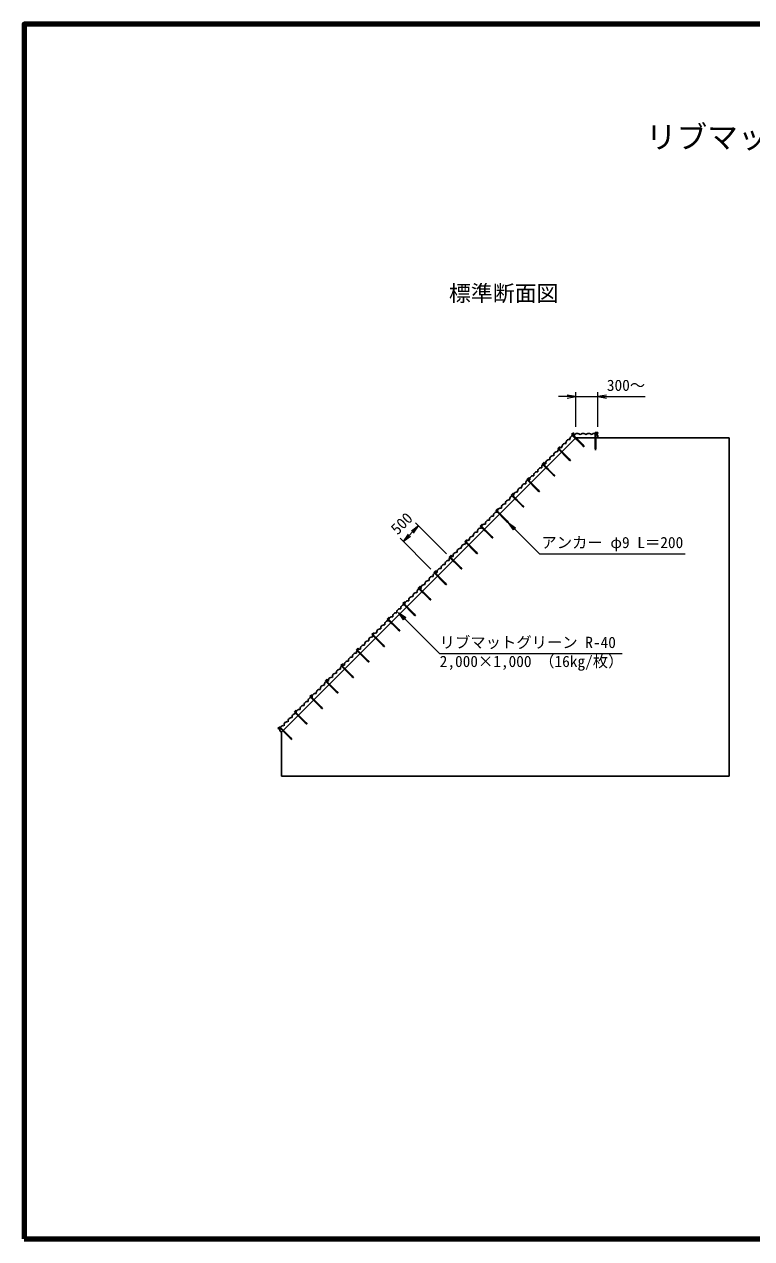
# Model space of a CAD drawing. Units: millimetres, scale not verified. Extents: x 690 to 40690, y 684 to 28809.
# Drawn here: x 690 to 17293, y 684 to 28384 of the extents above; entities that cross this region are included whole.
import ezdxf
from ezdxf.enums import TextEntityAlignment as Align

# ---------------------------------------------------------------- set-up
doc = ezdxf.new("R2010")
doc.units = ezdxf.units.MM
doc.header["$LTSCALE"] = 100
for name, color, linetype, lineweight in [('C-STR', 7, 'Continuous', 25), ('C-STR-DIM', 1, 'Continuous', 13), ('C-STR-HTXT', 1, 'Continuous', 13), ('C-TTL', 2, 'Continuous', 140)]:
    doc.layers.add(name, color=color, linetype=linetype, lineweight=lineweight)
doc.layers.add('C-TTL-TXT', color=3, linetype='Continuous')
doc.styles.add('ＭＳ ゴシック', font='')
doc.styles.get('ＭＳ ゴシック').set_extended_font_data('MS Gothic')

msp = doc.modelspace()

# ---------------------------------------------------------------- hatches: boundary and pattern name
at = {"layer": 'C-STR-HTXT'}
for points in [[(11740.2, 17015.9), (11904, 16901.1), (11854.9, 16852)], [(9233.8, 14965.3), (9397.6, 14850.6), (9348.5, 14801.5)]]:
    msp.add_hatch(color=256, dxfattribs=at).paths.add_polyline_path(points)

# ---------------------------------------------------------------- linework, layer by layer
at = {"layer": 'C-STR'}
for p, q in [((13279.3, 18953.7), (6561.8, 12236.2)), ((13182.7, 19024), (13225.1, 19066.5)), ((13430.2, 18776.6), (13183, 19023.7)), ((13237.8, 19053.7), (13208.1, 19024)), ((13442.9, 18789.3), (13208.1, 19024)), ((13225.1, 19066.5), (13237.8, 19053.7)), ((13279.3, 18953.7), (13779.3, 18953.7)), ((13779.3, 19053.7), (13704.3, 19053.7)), ((13719.3, 18721.7), (13719.3, 19071.7)), ((13719.3, 19071.7), (13779.3, 19071.7)), ((13737.3, 18721.7), (13737.3, 19053.7)), ((13779.3, 19071.7), (13779.3, 19053.7)), ((13779.3, 18953.7), (13779.3, 18993.7)), ((13779.3, 18953.7), (13779.3, 18993.7)), ((13779.3, 18953.7), (16779.3, 18953.7)), ((16779.3, 18953.7), (16779.3, 11236.2)), ((12865.2, 18706.6), (12907.6, 18749)), ((13112.7, 18459.1), (12865.2, 18706.6)), ((12920.4, 18736.3), (12890.7, 18706.6)), ((13125.4, 18471.8), (12890.7, 18706.6)), ((12907.6, 18749), (12920.4, 18736.3)), ((13471.9, 18747.6), (13430.2, 18776.6)), ((13471.9, 18747.6), (13442.9, 18789.3)), ((13728.3, 18671.7), (13719.3, 18721.7)), ((13728.3, 18671.7), (13737.3, 18721.7)), ((12511.6, 18353), (12554.1, 18395.4)), ((12759.1, 18105.5), (12511.6, 18353)), ((12566.8, 18382.7), (12537.1, 18353)), ((12771.9, 18118.2), (12537.1, 18353)), ((12554.1, 18395.4), (12566.8, 18382.7)), ((13154.4, 18430.1), (13112.7, 18459.1)), ((13154.4, 18430.1), (13125.4, 18471.8)), ((12158.1, 17999.4), (12200.5, 18041.9)), ((12213.2, 18029.1), (12183.5, 17999.4)), ((12200.5, 18041.9), (12213.2, 18029.1)), ((12800.9, 18076.5), (12759.1, 18105.5)), ((12800.9, 18076.5), (12771.9, 18118.2)), ((12405.6, 17752), (12158.1, 17999.4)), ((12418.3, 17764.7), (12183.5, 17999.4)), ((12447.3, 17723), (12405.6, 17752)), ((12447.3, 17723), (12418.3, 17764.7)), ((11804.5, 17645.9), (11847, 17688.3)), ((12052, 17398.4), (11804.5, 17645.9)), ((11859.7, 17675.6), (11830, 17645.9)), ((12064.8, 17411.1), (11830, 17645.9)), ((11847, 17688.3), (11859.7, 17675.6)), ((11451, 17292.3), (11493.4, 17334.8)), ((11698.5, 17044.9), (11451, 17292.3)), ((11506.1, 17322), (11476.4, 17292.3)), ((11711.2, 17057.6), (11476.4, 17292.3)), ((11493.4, 17334.8), (11506.1, 17322)), ((12093.7, 17369.4), (12052, 17398.4)), ((12093.7, 17369.4), (12064.8, 17411.1)), ((11097.4, 16938.8), (11139.9, 16981.2)), ((11344.9, 16691.3), (11097.4, 16938.8)), ((11152.6, 16968.5), (11122.9, 16938.8)), ((11357.6, 16704), (11122.9, 16938.8)), ((11139.9, 16981.2), (11152.6, 16968.5)), ((11740.2, 17015.9), (11698.5, 17044.9)), ((11740.2, 17015.9), (11711.2, 17057.6)), ((10743.9, 16585.2), (10786.3, 16627.7)), ((10786.3, 16627.7), (10799, 16614.9)), ((11386.6, 16662.3), (11344.9, 16691.3)), ((11386.6, 16662.3), (11357.6, 16704)), ((10991.4, 16337.7), (10743.9, 16585.2)), ((10799, 16614.9), (10769.3, 16585.2)), ((11004.1, 16350.5), (10769.3, 16585.2)), ((11033.1, 16308.8), (11004.1, 16350.5)), ((10390.3, 16231.7), (10432.8, 16274.1)), ((10637.8, 15984.2), (10390.3, 16231.7)), ((10445.5, 16261.4), (10415.8, 16231.7)), ((10650.5, 15996.9), (10415.8, 16231.7)), ((10432.8, 16274.1), (10445.5, 16261.4)), ((11033.1, 16308.8), (10991.4, 16337.7)), ((10036.8, 15878.1), (10079.2, 15920.6)), ((10284.3, 15630.6), (10036.8, 15878.1)), ((10091.9, 15907.8), (10062.2, 15878.1)), ((10297, 15643.4), (10062.2, 15878.1)), ((10079.2, 15920.6), (10091.9, 15907.8)), ((10679.5, 15955.2), (10637.8, 15984.2)), ((10679.5, 15955.2), (10650.5, 15996.9)), ((9683.2, 15524.6), (9725.6, 15567)), ((9930.7, 15277.1), (9683.2, 15524.6)), ((9738.4, 15554.3), (9708.7, 15524.6)), ((9943.4, 15289.8), (9708.7, 15524.6)), ((9725.6, 15567), (9738.4, 15554.3)), ((10326, 15601.6), (10284.3, 15630.6)), ((10326, 15601.6), (10297, 15643.4)), ((9972.4, 15248.1), (9930.7, 15277.1)), ((9972.4, 15248.1), (9943.4, 15289.8)), ((9329.7, 15171), (9372.1, 15213.4)), ((9577.2, 14923.5), (9329.7, 15171)), ((9384.8, 15200.7), (9355.1, 15171)), ((9589.9, 14936.3), (9355.1, 15171)), ((9372.1, 15213.4), (9384.8, 15200.7)), ((8976.1, 14817.5), (9018.5, 14859.9)), ((9223.6, 14570), (8976.1, 14817.5)), ((9031.3, 14847.2), (9001.6, 14817.5)), ((9236.3, 14582.7), (9001.6, 14817.5)), ((9018.5, 14859.9), (9031.3, 14847.2)), ((9618.9, 14894.5), (9577.2, 14923.5)), ((9618.9, 14894.5), (9589.9, 14936.3)), ((8622.6, 14463.9), (8665, 14506.3)), ((8870, 14216.4), (8622.6, 14463.9)), ((8677.7, 14493.6), (8648, 14463.9)), ((8882.8, 14229.2), (8648, 14463.9)), ((8665, 14506.3), (8677.7, 14493.6)), ((9265.3, 14541), (9223.6, 14570)), ((9265.3, 14541), (9236.3, 14582.7)), ((8269, 14110.4), (8311.4, 14152.8)), ((8324.2, 14140.1), (8294.5, 14110.4)), ((8311.4, 14152.8), (8324.2, 14140.1)), ((8911.8, 14187.4), (8870, 14216.4)), ((8911.8, 14187.4), (8882.8, 14229.2)), ((8516.5, 13862.9), (8269, 14110.4)), ((8529.2, 13875.6), (8294.5, 14110.4)), ((8558.2, 13833.9), (8516.5, 13862.9)), ((8558.2, 13833.9), (8529.2, 13875.6)), ((7915.5, 13756.8), (7957.9, 13799.2)), ((8162.9, 13509.3), (7915.5, 13756.8)), ((7970.6, 13786.5), (7940.9, 13756.8)), ((8175.7, 13522), (7940.9, 13756.8)), ((7957.9, 13799.2), (7970.6, 13786.5)), ((7561.9, 13403.3), (7604.3, 13445.7)), ((7809.4, 13155.8), (7561.9, 13403.3)), ((7617.1, 13433), (7587.4, 13403.3)), ((7822.1, 13168.5), (7587.4, 13403.3)), ((7604.3, 13445.7), (7617.1, 13433)), ((8204.7, 13480.3), (8162.9, 13509.3)), ((8204.7, 13480.3), (8175.7, 13522)), ((7208.3, 13049.7), (7250.8, 13092.1)), ((7455.8, 12802.2), (7208.3, 13049.7)), ((7263.5, 13079.4), (7233.8, 13049.7)), ((7468.6, 12814.9), (7233.8, 13049.7)), ((7250.8, 13092.1), (7263.5, 13079.4)), ((7851.1, 13126.8), (7809.4, 13155.8)), ((7851.1, 13126.8), (7822.1, 13168.5)), ((7497.6, 12773.2), (7455.8, 12802.2)), ((7497.6, 12773.2), (7468.6, 12814.9)), ((6854.8, 12696.1), (6897.2, 12738.6)), ((7102.3, 12448.7), (6854.8, 12696.1)), ((6909.9, 12725.8), (6880.2, 12696.1)), ((7115, 12461.4), (6880.2, 12696.1)), ((6897.2, 12738.6), (6909.9, 12725.8)), ((6520.7, 12362.1), (6478.3, 12319.7)), ((6478.3, 12319.7), (6491, 12306.9)), ((6491, 12306.9), (6520.7, 12336.6)), ((6768.2, 12114.6), (6520.7, 12362.1)), ((6755.5, 12101.9), (6520.7, 12336.6)), ((6561.8, 12236.2), (6533.5, 12264.5)), ((6561.8, 12236.2), (6533.5, 12264.5)), ((6561.8, 12236.2), (6561.8, 11236.2)), ((7144, 12419.7), (7102.3, 12448.7)), ((7144, 12419.7), (7115, 12461.4)), ((6797.2, 12072.9), (6755.5, 12101.9)), ((6797.2, 12072.9), (6768.2, 12114.6)), ((6561.8, 11236.2), (16779.3, 11236.2))]:
    msp.add_line(p, q, dxfattribs=at)
for centre, radius, start, end in [((13129.7, 18836.9), 76.9, 77.2714, 192.7286), ((13221.6, 18928.8), 76.9, 74.65732, 192.7286), ((13314.3, 18976.9), 76.9, 32.2714, 160.19659), ((13444.3, 18976.9), 76.9, 32.2714, 147.7286), ((13574.3, 18976.9), 76.9, 32.2714, 147.7286), ((13704.3, 18976.9), 76.9, 12.68038, 147.7286), ((12853.9, 18561.1), 76.9, 77.2714, 192.7286), ((12945.8, 18653), 76.9, 77.2714, 192.7286), ((13037.7, 18744.9), 76.9, 77.2714, 192.7286), ((12578.1, 18285.3), 76.9, 77.2714, 192.7286), ((12670.1, 18377.2), 76.9, 77.2714, 192.7286), ((12762, 18469.2), 76.9, 77.2714, 192.7286), ((12302.4, 18009.5), 76.9, 77.2714, 192.7286), ((12394.3, 18101.5), 76.9, 77.2714, 192.7286), ((12486.2, 18193.4), 76.9, 77.2714, 192.7286), ((12026.6, 17733.8), 76.9, 77.2714, 192.7286), ((12118.5, 17825.7), 76.9, 77.2714, 192.7286), ((12210.4, 17917.6), 76.9, 77.2714, 192.7286), ((11750.8, 17458), 76.9, 77.2714, 192.7286), ((11842.7, 17549.9), 76.9, 77.2714, 192.7286), ((11934.7, 17641.8), 76.9, 77.2714, 192.7286), ((11475, 17182.2), 76.9, 77.2714, 192.7286), ((11567, 17274.1), 76.9, 77.2714, 192.7286), ((11658.9, 17366.1), 76.9, 77.2714, 192.7286), ((11199.3, 16906.5), 76.9, 77.2714, 192.7286), ((11291.2, 16998.4), 76.9, 77.2714, 192.7286), ((11383.1, 17090.3), 76.9, 77.2714, 192.7286), ((10923.5, 16630.7), 76.9, 77.2714, 192.7286), ((11015.4, 16722.6), 76.9, 77.2714, 192.7286), ((11107.3, 16814.5), 76.9, 77.2714, 192.7286), ((10647.7, 16354.9), 76.9, 77.2714, 192.7286), ((10739.7, 16446.8), 76.9, 77.2714, 192.7286), ((10831.6, 16538.8), 76.9, 77.2714, 192.7286), ((10372, 16079.1), 76.9, 77.2714, 192.7286), ((10463.9, 16171.1), 76.9, 77.2714, 192.7286), ((10555.8, 16263), 76.9, 77.2714, 192.7286), ((10096.2, 15803.4), 76.9, 77.2714, 192.7286), ((10188.1, 15895.3), 76.9, 77.2714, 192.7286), ((10280, 15987.2), 76.9, 77.2714, 192.7286), ((9728.5, 15435.7), 76.9, 77.2714, 192.7286), ((9820.4, 15527.6), 76.9, 77.2714, 192.7286), ((9912.3, 15619.5), 76.9, 77.2714, 192.7286), ((10004.3, 15711.4), 76.9, 77.2714, 192.7286), ((9452.7, 15159.9), 76.9, 77.2714, 192.7286), ((9544.6, 15251.8), 76.9, 77.2714, 192.7286), ((9636.6, 15343.7), 76.9, 77.2714, 192.7286), ((9176.9, 14884.1), 76.9, 77.2714, 192.7286), ((9268.9, 14976.1), 76.9, 77.2714, 192.7286), ((9360.8, 15068), 76.9, 77.2714, 192.7286), ((8901.2, 14608.4), 76.9, 77.2714, 192.7286), ((8993.1, 14700.3), 76.9, 77.2714, 192.7286), ((9085, 14792.2), 76.9, 77.2714, 192.7286), ((8625.4, 14332.6), 76.9, 77.2714, 192.7286), ((8717.3, 14424.5), 76.9, 77.2714, 192.7286), ((8809.3, 14516.4), 76.9, 77.2714, 192.7286), ((8349.6, 14056.8), 76.9, 77.2714, 192.7286), ((8441.6, 14148.7), 76.9, 77.2714, 192.7286), ((8533.5, 14240.7), 76.9, 77.2714, 192.7286), ((8073.9, 13781), 76.9, 77.2714, 192.7286), ((8165.8, 13873), 76.9, 77.2714, 192.7286), ((8257.7, 13964.9), 76.9, 77.2714, 192.7286), ((7798.1, 13505.3), 76.9, 77.2714, 192.7286), ((7890, 13597.2), 76.9, 77.2714, 192.7286), ((7981.9, 13689.1), 76.9, 77.2714, 192.7286), ((7522.3, 13229.5), 76.9, 77.2714, 192.7286), ((7614.2, 13321.4), 76.9, 77.2714, 192.7286), ((7706.2, 13413.3), 76.9, 77.2714, 192.7286), ((7246.5, 12953.7), 76.9, 77.2714, 192.7286), ((7338.5, 13045.7), 76.9, 77.2714, 192.7286), ((7430.4, 13137.6), 76.9, 77.2714, 192.7286), ((6970.8, 12678), 76.9, 77.2714, 192.7286), ((7062.7, 12769.9), 76.9, 77.2714, 192.7286), ((7154.6, 12861.8), 76.9, 77.2714, 192.7286), ((6695, 12402.2), 76.9, 77.2714, 192.38639), ((6786.9, 12494.1), 76.9, 77.2714, 192.7286), ((6878.8, 12586), 76.9, 77.2714, 192.7286), ((6605.1, 12304.8), 82.2, 79.64815, 209.34426)]:
    msp.add_arc(centre, radius, start, end, dxfattribs=at)
at = {"layer": 'C-STR-DIM'}
for p, q in [((13279.3, 19203.7), (13279.3, 19990.9)), ((13779.3, 19203.7), (13779.3, 19990.9)), ((13279.3, 19890.9), (12879.3, 19890.9)), ((13279.3, 19890.9), (13779.3, 19890.9)), ((13779.3, 19890.9), (14861.5, 19890.9)), ((9337.2, 16590.4), (9690.8, 16944)), ((10326, 16308.8), (9620, 17014.7)), ((9972.4, 15955.2), (9266.5, 16661.1))]:
    msp.add_line(p, q, dxfattribs=at)
for points in [[(13079.3, 19857.6), (13279.3, 19890.9), (13079.3, 19924.3)], [(13979.3, 19924.3), (13779.3, 19890.9), (13979.3, 19857.6)], [(9572.9, 16779), (9690.8, 16944), (9525.8, 16826.1)], [(9455.1, 16755.4), (9337.2, 16590.4), (9502.2, 16708.3)]]:
    msp.add_lwpolyline(points, dxfattribs=at)
at = {"layer": 'C-STR-HTXT'}
for p, q in [((11740.2, 17015.9), (12447.3, 16308.8)), ((12447.3, 16308.8), (15773.5, 16308.8)), ((9233.8, 14965.3), (10168.8, 14030.3)), ((10168.8, 14030.3), (14339.5, 14030.3))]:
    msp.add_line(p, q, dxfattribs=at)
for points in [[(11740.2, 17015.9), (11904, 16901.1), (11854.9, 16852)], [(9233.8, 14965.3), (9397.6, 14850.6), (9348.5, 14801.5)]]:
    msp.add_lwpolyline(points, close=True, dxfattribs=at)
at = {"layer": 'C-TTL'}
msp.add_lwpolyline([(690.4, 684.1), (40690.4, 684.1), (40690.4, 28384.1), (690.4, 28384.1)], close=True, dxfattribs=at)

# ---------------------------------------------------------------- texts
at = {"layer": 'C-STR-DIM', "color": 7, "style": 'ＭＳ ゴシック'}
msp.add_text('300～', height=256.6, dxfattribs=at).set_placement((14424, 20150.1), align=Align.MIDDLE_CENTER)
msp.add_text('500', height=256.6, rotation=45, dxfattribs=at).set_placement((9302.9, 16998.6), align=Align.MIDDLE_CENTER)
at = {"layer": 'C-STR-HTXT', "color": 7, "style": 'ＭＳ ゴシック'}
for s, p in [('アンカー φ9 L＝200', (14111, 16358.8)), ('リブマットグリーン R-40', (12181.3, 14080.3))]:
    msp.add_text(s, height=256.6, dxfattribs=at).set_placement(p, align=Align.BOTTOM_CENTER)
msp.add_text('2,000×1,000 （16㎏/枚）', height=256.6, dxfattribs=at).set_placement((12268.8, 13980.3), align=Align.TOP_CENTER)
at = {"layer": 'C-TTL-TXT', "style": 'ＭＳ ゴシック'}
msp.add_text('リブマットグリーン工 R-40 標準施工図', height=513.2, dxfattribs=at).set_placement((21174.6, 26068.6), align=Align.TOP_CENTER)
at = {"layer": 'C-TTL-TXT', "color": 7, "style": 'ＭＳ ゴシック'}
msp.add_text('標準断面図', height=366.6, dxfattribs=at).set_placement((10382.2, 21955.2), align=Align.BOTTOM_LEFT)

doc.saveas('drawing.dxf')
